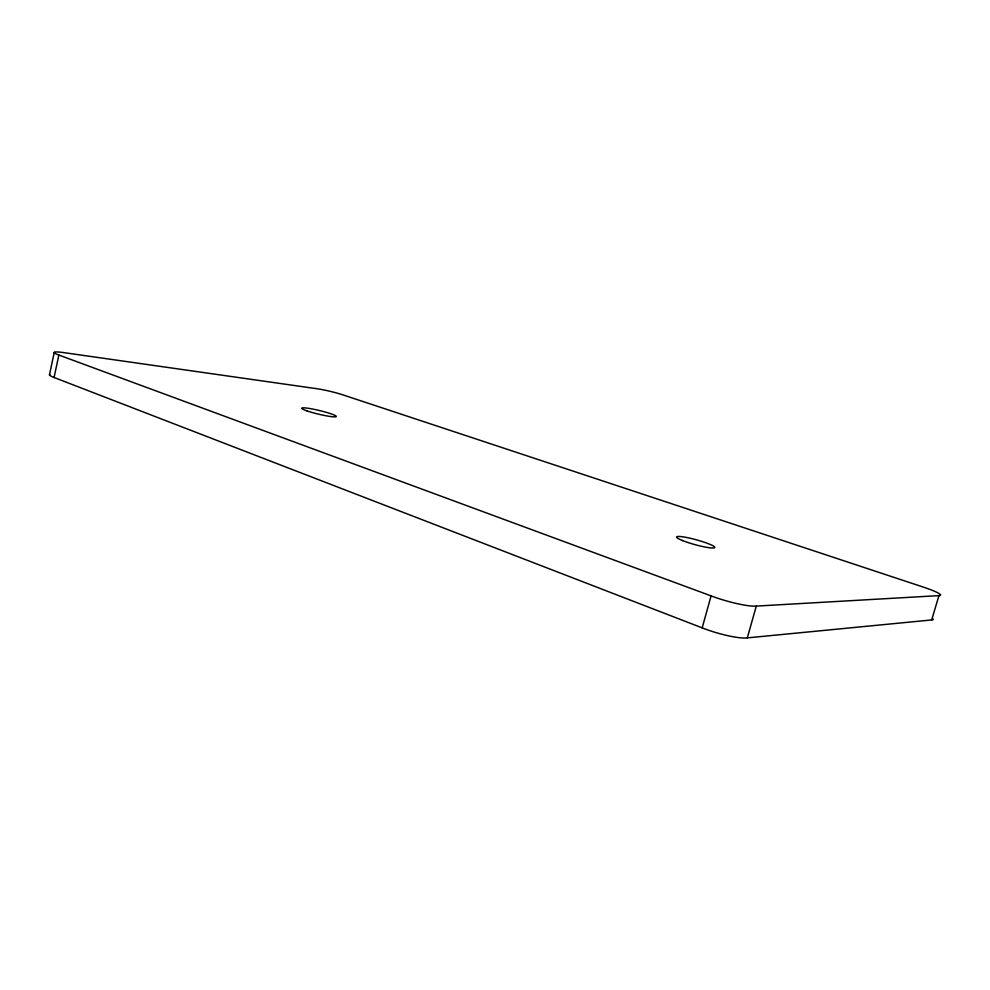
<?xml version="1.0" encoding="UTF-8"?>
<svg xmlns="http://www.w3.org/2000/svg" width="990" height="990" viewBox="0 0 990 990"><rect width="100%" height="100%" fill="white"/><g stroke="black" fill="none" stroke-linecap="round" stroke-linejoin="round"><path stroke-width="1.49" d="M49.5 374.715L54.227 352.44M54.079 377.499L58.856 355.039A23.599 2.413 12.5 0 1 64.375 352.7L317.01 388.736A18.946 1.72 13.6 0 1 343.282 394.998L923.126 587.033A26.693 2.982 16.3 0 1 938.953 595.621L931.677 619.95L747.314 637.882A32.794 5.816 16.2 0 1 702.182 627.87L54.079 377.499A23.55 2.76 12.2 0 1 49.834 374.406M702.182 627.87L711.08 595.881L58.856 355.039M747.314 637.882L756.298 606.09L938.953 595.621M933.261 619.01A26.631 3.403 16.6 0 1 931.677 619.95M756.298 606.09A32.88 5.111 16 0 1 711.08 595.881M682.642 540.602A19.788 2.512 15.4 0 0 714.285 547.866A19.788 2.512 15.4 0 0 690.154 538.238A19.788 2.512 15.4 0 0 682.642 540.602M307.011 410.9A17.845 1.881 13.5 0 0 335.845 416.802A17.845 1.881 13.5 0 0 314.115 409.34A17.845 1.881 13.5 0 0 307.011 410.9"/></g></svg>
